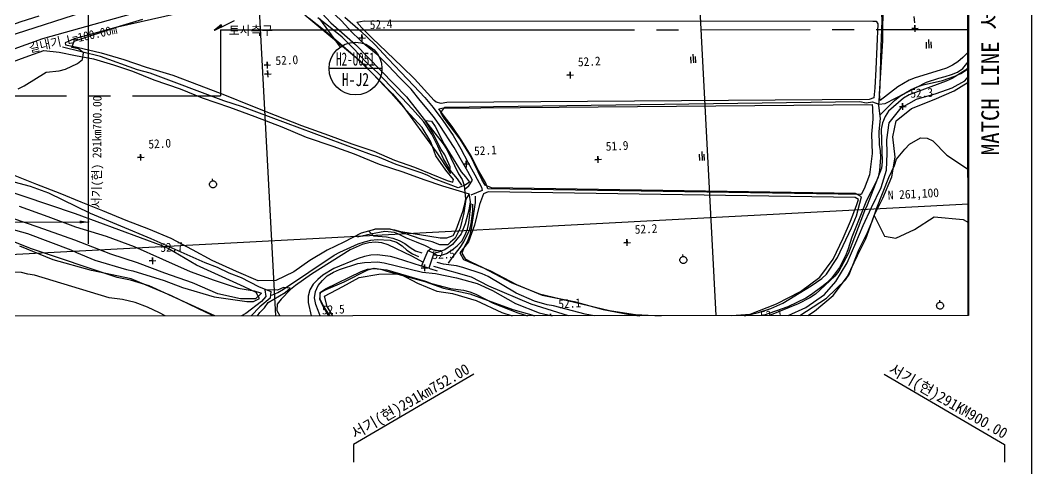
# Model space of a CAD drawing. Header units: millimetres. Extents: x 6886 to 7682, y 1103 to 1810.
# Drawn here: x 7451.9 to 7681.9, y 1363.4 to 1465.3 of the extents above; entities that cross this region are included whole.
import ezdxf
from ezdxf.enums import TextEntityAlignment as Align
from ezdxf.xclip import XClip

# ---------------------------------------------------------------- set-up
doc = ezdxf.new("R2010")
doc.units = ezdxf.units.MM
doc.header["$LTSCALE"] = 10
doc.header["$MEASUREMENT"] = 0
doc.header["$XCLIPFRAME"] = 2
doc.linetypes.add('A-CENTR01', pattern=[2, 1.25, -0.25, 0.25, -0.25])
doc.linetypes.add('CENTERX2', pattern=[4, 2.5, -0.5, 0.5, -0.5])
for name, color, linetype in [('TN-MACL', 6, 'A-CENTR01'), ('TZ-BASE', 253, 'Continuous'), ('TZ-LEAL', 1, 'Continuous'), ('TZ-LEAT', 3, 'Continuous')]:
    doc.layers.add(name, color=color, linetype=linetype)
doc.layers.add('TX-PAPR', color=2, linetype='Continuous', plot=False)
doc.styles.add('GHS', font='GulimChe.ttf')
doc.styles.add('GR', font='GulimChe.ttf')
doc.styles.add('GUL', font='GulimChe.ttf')
doc.styles.add('굴림체', font='GulimChe.ttf')

# ---------------------------------------------------------------- blocks, each defined once
blk = doc.blocks.new('JD-XHXDCHG6CH')
at = {"layer": 'TZ-BASE'}
for p, q in [((552.48, 67.77), (557.2, 61.39)), ((566.67, 56.5), (554.67, 56.5))]:
    blk.add_line(p, q, dxfattribs=at)
blk.add_circle((560.67, 56.5), 6, dxfattribs=at)
at = {"layer": 'TZ-BASE', "style": 'GR'}
for s, width, p in [('H2-U051', 0.65, (560.66, 58.66)), ('H-J2', 0.8, (560.66, 54))]:
    blk.add_text(s, height=3, rotation=359.9772, dxfattribs=dict(at, width=width)).set_placement(p, align=Align.MIDDLE)
blk = doc.blocks.new('JD-4F4DFDFGR14')
at = {"layer": 'TZ-BASE'}
for p, q in [((531.23, 139.14), (549.68, -210.73)), ((631.37, 139.1), (649.82, -210.77)), ((678.83, 32.28, -30.64), (680.37, -7.61, -30.64)), ((500.03, -58.37), (500, 0.26)), ((502.91, -4.36, -31.64), (456.24, -19.41, -31.64)), ((489.6, -11.69, -32.64), (520.87, -2.91, -32.64)), ((680.57, -12.21, -31.64), (680.63, -3.28, -31.64)), ((488.7, -6.57, -31.53), (484.67, -7.87, -31.53)), ((506.59, -9, -32.64), (519.74, -6.08, -32.64)), ((549.19, -6.29, -32.64), (561.83, -16.78, -32.64)), ((552.09, -4.82, -31.64), (555.13, -8.11, -31.64)), ((557.42, -7.6, -31.7), (554.94, -5.22, -31.7)), ((558.28, -6.79, -31.7), (561.86, -9.91, -31.7)), ((687.82, -8.14, -32.31), (687.74, -6.64, -32.31)), ((484.67, -7.87, -31.53), (479.48, -9.7, -31.53)), ((496.73, -12.3, -32.64), (506.59, -9, -32.64)), ((506.2, -9.16, -32.19), (501.24, -10.54, -32.19)), ((512.28, -7.35, -32.19), (506.2, -9.16, -32.19)), ((530.18, -8.53), (528.59, -9.85)), ((530.39, -8.98), (528.59, -9.85)), ((530.39, -8.97), (528.63, -9.82)), ((530.38, -8.96), (528.67, -9.78)), ((530.38, -8.95), (528.71, -9.75)), ((530.37, -8.94), (528.75, -9.72)), ((530.37, -8.93), (528.79, -9.69)), ((530.36, -8.92), (528.83, -9.65)), ((530.35, -8.9), (528.87, -9.62)), ((530.35, -8.89), (528.91, -9.59)), ((530.34, -8.88), (528.95, -9.55)), ((530.34, -8.87), (528.99, -9.52)), ((530.33, -8.86), (529.03, -9.49)), ((530.33, -8.85), (529.07, -9.45)), ((530.32, -8.84), (529.11, -9.42)), ((530.32, -8.83), (529.15, -9.39)), ((530.31, -8.81), (529.19, -9.36)), ((530.31, -8.8), (529.23, -9.32)), ((530.3, -8.79), (529.27, -9.29)), ((530.29, -8.78), (529.31, -9.26)), ((530.29, -8.77), (529.35, -9.22)), ((530.28, -8.76), (529.38, -9.19)), ((530.28, -8.75), (529.42, -9.16)), ((530.27, -8.74), (529.46, -9.12)), ((530.27, -8.72), (529.5, -9.09)), ((530.26, -8.71), (529.54, -9.06)), ((530.26, -8.7), (529.58, -9.03)), ((530.25, -8.69), (529.62, -8.99)), ((530.25, -8.68), (529.66, -8.96)), ((530.24, -8.67), (529.7, -8.93)), ((530.24, -8.66), (529.74, -8.89)), ((530.23, -8.65), (529.78, -8.86)), ((530.22, -8.63), (529.82, -8.83)), ((530.22, -8.62), (529.86, -8.8)), ((530.21, -8.61), (529.9, -8.76)), ((530.21, -8.6), (529.94, -8.73)), ((530.2, -8.59), (529.98, -8.7)), ((530.2, -8.58), (530.02, -8.66)), ((530.19, -8.57), (530.06, -8.63)), ((530.19, -8.56), (530.1, -8.6)), ((530.18, -8.54), (530.14, -8.56)), ((530.39, -8.98), (530.18, -8.53)), ((533.1, -7.68), (530.39, -8.98)), ((553.42, -9.69, -32.19), (550.2, -7.09, -32.19)), ((554.92, -9.2, -32.24), (552.11, -6.98, -32.24)), ((557.69, -11.37, -32.24), (554.92, -9.2, -32.24)), ((555.13, -8.11, -31.64), (560.73, -13.04, -31.64)), ((560.06, -10.41, -31.7), (557.42, -7.6, -31.7)), ((561.02, -7.93, -32.09), (562.67, -7.63, -32.09)), ((562.18, -9.22, -32.09), (561.02, -7.93, -32.09)), ((562.67, -7.63, -32.09), (678.32, -7.72, -32.09)), ((678.32, -7.72, -32.09), (679.05, -7.7, -32.09)), ((679.47, -8.32, -32.09), (679, -18.64, -32.09)), ((679.05, -7.7, -32.09), (679.47, -8.32, -32.09)), ((680.37, -7.61, -30.64), (680.12, -13.5, -30.64)), ((687.93, -10.13, -32.31), (687.85, -8.63, -32.31)), ((687.85, -8.63, -32.31), (687.89, -9.38, -32.31)), ((501.24, -10.54, -32.19), (496.72, -11.71, -32.19)), ((530.03, -9.72), (599.1, -9.68)), ((557.25, -12.85, -32.19), (553.42, -9.69, -32.19)), ((560.47, -14.13, -32.24), (557.69, -11.37, -32.24)), ((562.89, -13.07, -31.7), (560.06, -10.41, -31.7)), ((561.46, -11.56, -32.22), (562.96, -11.48, -32.22)), ((561.86, -9.91, -31.7), (565.1, -13, -31.7)), ((562.25, -12.27, -32.22), (562.17, -10.77, -32.22)), ((562.17, -10.77, -32.22), (562.21, -11.52, -32.22)), ((564.51, -11.55, -32.09), (562.18, -9.22, -32.09)), ((687.14, -9.42, -32.31), (688.64, -9.34, -32.31)), ((687.89, -9.38, -32.31), (687.14, -9.42, -32.31)), ((446.09, -27.39, -32.64), (489.6, -11.69, -32.64)), ((502.78, -15.79, -31.64), (494.13, -13.66, -31.64)), ((496.72, -11.71, -32.19), (494.73, -12.66, -32.19)), ((494.73, -12.66, -32.19), (494.8, -13.1, -32.19)), ((494.8, -13.1, -32.19), (497.46, -13.61, -32.19)), ((496.24, -13.69, -32.64), (496.73, -12.3, -32.64)), ((497.72, -13.99, -32.64), (496.24, -13.69, -32.64)), ((497.46, -13.61, -32.19), (502.9, -14.95, -32.19)), ((560.83, -16.03, -32.19), (557.25, -12.85, -32.19)), ((560.73, -13.04, -31.64), (572.34, -24.89, -31.64)), ((562.21, -11.52, -32.22), (561.46, -11.56, -32.22)), ((565.76, -15.43, -31.7), (562.89, -13.07, -31.7)), ((567.75, -14.68, -32.09), (564.51, -11.55, -32.09)), ((565.1, -13, -31.7), (568.1, -16.29, -31.7)), ((679.82, -24.26, -31.64), (680.57, -12.21, -31.64)), ((680.12, -13.5, -30.64), (679.91, -22.49, -30.64)), ((690.4, -12.47, -32.56), (690.47, -13.91, -32.56)), ((690.96, -11.87, -32.56), (691.06, -13.88, -32.56)), ((691.63, -13.87, -32.56), (691.55, -12.4, -32.56)), ((481.88, -17.28, -32.36), (486.44, -15.62, -32.36)), ((486.44, -15.62, -32.36), (489.83, -14.38, -32.36)), ((489.83, -14.38, -32.36), (493.38, -14.76, -32.36)), ((493.38, -14.76, -32.36), (497.03, -15.53, -32.36)), ((497.03, -15.53, -32.36), (501.18, -16.28, -32.36)), ((498.88, -14.93, -32.64), (497.72, -13.99, -32.64)), ((498.63, -16.41, -32.64), (498.88, -14.93, -32.64)), ((511.17, -18.77, -31.64), (502.78, -15.79, -31.64)), ((502.9, -14.95, -32.19), (508.05, -16.41, -32.19)), ((562.91, -16.8, -32.24), (560.47, -14.13, -32.24)), ((564.47, -19.54, -32.19), (560.83, -16.03, -32.19)), ((568.2, -17.91, -31.7), (565.76, -15.43, -31.7)), ((571.34, -18.1, -32.09), (567.75, -14.68, -32.09)), ((636.88, -15.82, -32.56), (636.95, -17.26, -32.56)), ((637.43, -15.22, -32.56), (637.54, -17.23, -32.56)), ((638.11, -17.22, -32.56), (638.03, -15.76, -32.56)), ((698.79, -16.01, -31.64), (697.65, -16.98, -31.64)), ((699.84, -14.94, -31.64), (698.79, -16.01, -31.64)), ((700.03, -14.59, -31.64), (699.84, -14.94, -31.64)), ((494.77, -18.6, -32.64), (497.48, -17.38, -32.64)), ((497.48, -17.38, -32.64), (498.63, -16.41, -32.64)), ((501.18, -16.28, -32.36), (505.73, -17.66, -32.36)), ((505.73, -17.66, -32.36), (510, -19.1, -32.36)), ((508.05, -16.41, -32.19), (513.16, -18.16, -32.19)), ((513.16, -18.16, -32.19), (519.15, -19.99, -32.19)), ((539.92, -17.74, -32.68), (541.42, -17.66, -32.68)), ((540.67, -17.7, -32.68), (539.92, -17.74, -32.68)), ((540.71, -18.45, -32.68), (540.63, -16.95, -32.68)), ((540.63, -16.95, -32.68), (540.67, -17.7, -32.68)), ((561.83, -16.78, -32.64), (569.13, -24.25, -32.64)), ((565.85, -19.55, -32.24), (562.91, -16.8, -32.24)), ((568.1, -16.29, -31.7), (571.04, -19.29, -31.7)), ((570.73, -20.52, -31.7), (568.2, -17.91, -31.7)), ((574.13, -20.81, -32.09), (571.34, -18.1, -32.09)), ((695.04, -18.38, -31.64), (693.63, -18.87, -31.64)), ((696.39, -17.75, -31.64), (695.04, -18.38, -31.64)), ((697.65, -16.98, -31.64), (696.39, -17.75, -31.64)), ((698.77, -18.51, -32.64), (699.67, -17.31, -32.64)), ((699.57, -18.78, -32.64), (700.03, -18.26, -32.64)), ((699.67, -17.31, -32.64), (700.03, -16.74, -32.64)), ((485.38, -22.42, -32.64), (490.43, -19.32, -32.64)), ((490.43, -19.32, -32.64), (493.36, -19.03, -32.64)), ((493.36, -19.03, -32.64), (494.77, -18.6, -32.64)), ((510, -19.1, -32.36), (514.87, -21.05, -32.36)), ((514.04, -19.56, -31.64), (511.17, -18.77, -31.64)), ((530.77, -25.85, -31.64), (514.04, -19.56, -31.64)), ((519.15, -19.99, -32.19), (525.21, -22.25, -32.19)), ((540.03, -19.74, -32.68), (541.53, -19.66, -32.68)), ((540.78, -19.7, -32.68), (540.03, -19.74, -32.68)), ((540.82, -20.45, -32.68), (540.74, -18.95, -32.68)), ((540.74, -18.95, -32.68), (540.78, -19.7, -32.68)), ((568.79, -24.12, -32.19), (564.47, -19.54, -32.19)), ((568.58, -22.41, -32.24), (565.85, -19.55, -32.24)), ((573.37, -23.19, -31.7), (570.73, -20.52, -31.7)), ((571.04, -19.29, -31.7), (573.98, -22.43, -31.7)), ((608.78, -20.03, -32.46), (610.27, -19.95, -32.46)), ((609.53, -19.99, -32.46), (608.78, -20.03, -32.46)), ((609.57, -20.74, -32.46), (609.49, -19.24, -32.46)), ((609.49, -19.24, -32.46), (609.53, -19.99, -32.46)), ((679, -18.64, -32.09), (678.75, -22.87, -32.09)), ((687.9, -20.57, -31.64), (686.54, -21.15, -31.64)), ((693.63, -18.87, -31.64), (687.9, -20.57, -31.64)), ((690.48, -21.62, -32.64), (693.3, -20.65, -32.64)), ((693.3, -20.65, -32.64), (694.76, -20.3, -32.64)), ((694.15, -21.21, -32.64), (696.96, -20.24, -32.64)), ((694.76, -20.3, -32.64), (696.17, -19.87, -32.64)), ((696.17, -19.87, -32.64), (697.52, -19.29, -32.64)), ((700.03, -18.49, -32.64), (696.34, -20.75, -32.64)), ((696.96, -20.24, -32.64), (698.32, -19.6, -32.64)), ((697.52, -19.29, -32.64), (698.77, -18.51, -32.64)), ((698.32, -19.6, -32.64), (699.57, -18.78, -32.64)), ((699.2, -21.25, -31.94), (700.03, -20.35, -31.94)), ((484.02, -23.1, -32.64), (485.38, -22.42, -32.64)), ((514.87, -21.05, -32.36), (520.82, -23.08, -32.36)), ((525.21, -22.25, -32.19), (530.92, -24.47, -32.19)), ((571.22, -25.12, -32.24), (568.58, -22.41, -32.24)), ((573.98, -22.43, -31.7), (576.47, -25.1, -31.7)), ((578.6, -25.72, -32.09), (574.13, -20.81, -32.09)), ((678.75, -22.87, -32.09), (678.52, -25.18, -32.09)), ((679.91, -22.49, -30.64), (679.61, -26.91, -30.64)), ((683.99, -22.66, -31.64), (680.01, -25.72, -31.64)), ((681.12, -26.47, -32.64), (690.48, -21.62, -32.64)), ((686.54, -21.15, -31.64), (683.99, -22.66, -31.64)), ((694.99, -21.38, -32.64), (686.6, -24.49, -32.64)), ((687, -23.25, -32.64), (688.35, -22.67, -32.64)), ((688.35, -22.67, -32.64), (689.76, -22.23, -32.64)), ((689.76, -22.23, -32.64), (694.15, -21.21, -32.64)), ((692.72, -24.15, -31.94), (696.31, -22.91, -31.94)), ((696.34, -20.75, -32.64), (694.99, -21.38, -32.64)), ((696.31, -22.91, -31.94), (699.2, -21.25, -31.94)), ((696.82, -23.58, -32.63), (700.03, -21.57, -32.63)), ((520.82, -23.08, -32.36), (525.89, -25.12, -32.36)), ((525.89, -25.12, -32.36), (532.09, -27.28, -32.36)), ((530.92, -24.47, -32.19), (536.88, -26.89, -32.19)), ((572.24, -27.98, -32.19), (568.79, -24.12, -32.19)), ((569.13, -24.25, -32.64), (571.07, -26.55, -32.64)), ((573.66, -27.69, -32.24), (571.22, -25.12, -32.24)), ((572.34, -24.89, -31.64), (580.63, -35.62, -31.64)), ((575.41, -25.77, -31.7), (573.37, -23.19, -31.7)), ((576.47, -25.1, -31.7), (578.36, -27.35, -31.7)), ((678.52, -25.18, -32.09), (677.51, -25.56, -32.09)), ((680.01, -25.72, -31.64), (679.82, -24.26, -31.64)), ((685.29, -25.21, -32.64), (681.9, -28.17, -32.64)), ((683.25, -25.72, -32.64), (684.45, -24.8, -32.64)), ((684.45, -24.8, -32.64), (685.7, -23.98, -32.64)), ((686.6, -24.49, -32.64), (685.29, -25.21, -32.64)), ((685.7, -23.98, -32.64), (687, -23.25, -32.64)), ((688.2, -25.47, -31.94), (692.72, -24.15, -31.94)), ((692.22, -25.54, -32.63), (696.82, -23.58, -32.63)), ((535.03, -27.19, -31.64), (530.77, -25.85, -31.64)), ((532.09, -27.28, -32.36), (537.8, -29.41, -32.36)), ((564.37, -38.14, -31.64), (535.03, -27.19, -31.64)), ((536.88, -26.89, -32.19), (542.45, -29.07, -32.19)), ((571.07, -26.55, -32.64), (579.02, -37.39, -32.64)), ((577.35, -28.07, -31.7), (575.41, -25.77, -31.7)), ((578.36, -27.35, -31.7), (580.56, -30.32, -31.7)), ((579.01, -26.15, -32.09), (578.6, -25.72, -32.09)), ((580.19, -26.46, -32.09), (579.01, -26.15, -32.09)), ((579.69, -27.65, -32.29), (580.32, -27.53, -32.29)), ((580.11, -28.47, -32.64), (581, -27.27, -32.64)), ((581.46, -26.22, -32.09), (580.19, -26.46, -32.09)), ((580.32, -27.53, -32.29), (678.13, -26.67, -32.29)), ((581, -27.27, -32.64), (675.36, -25.97, -32.64)), ((677.51, -25.56, -32.09), (581.46, -26.22, -32.09)), ((675.36, -25.97, -32.64), (676.79, -26.32, -32.64)), ((676.79, -26.32, -32.64), (678.26, -26.07, -32.64)), ((678.13, -26.67, -32.29), (678.25, -27.5, -32.29)), ((678.25, -27.5, -32.29), (678.33, -30, -32.29)), ((678.26, -26.07, -32.64), (679.65, -26.57, -32.64)), ((679.61, -26.91, -30.64), (679.99, -29.85, -30.64)), ((679.65, -26.57, -32.64), (681.12, -26.47, -32.64)), ((680.06, -28.91, -32.64), (683.25, -25.72, -32.64)), ((682.04, -30.86, -31.94), (684.77, -27.39, -31.94)), ((683.64, -30.37, -32.63), (687.13, -27.56, -32.63)), ((684.36, -27.17, -32.39), (685.86, -27.09, -32.39)), ((685.11, -27.13, -32.39), (684.36, -27.17, -32.39)), ((684.77, -27.39, -31.94), (688.2, -25.47, -31.94)), ((685.15, -27.88, -32.39), (685.07, -26.38, -32.39)), ((685.07, -26.38, -32.39), (685.11, -27.13, -32.39)), ((687.13, -27.56, -32.63), (692.22, -25.54, -32.63)), ((537.8, -29.41, -32.36), (544, -31.72, -32.36)), ((542.45, -29.07, -32.19), (548.46, -31.43, -32.19)), ((575.9, -31.89, -32.19), (572.24, -27.98, -32.19)), ((576.15, -30.56, -32.24), (573.66, -27.69, -32.24)), ((578.68, -29.69, -31.7), (577.35, -28.07, -31.7)), ((579.86, -31.42, -31.7), (578.68, -29.69, -31.7)), ((580.62, -29, -32.29), (579.69, -27.65, -32.29)), ((580.84, -29.77, -32.64), (580.11, -28.47, -32.64)), ((582.71, -31.68, -32.29), (580.62, -29, -32.29)), ((584.52, -34.52, -32.64), (580.84, -29.77, -32.64)), ((679.99, -29.85, -30.64), (679.65, -32.8, -30.64)), ((681.11, -29.42, -32.64), (680.51, -30.81, -32.64)), ((681.9, -28.17, -32.64), (681.11, -29.42, -32.64)), ((544, -31.72, -32.36), (549.47, -34.1, -32.36)), ((548.46, -31.43, -32.19), (554.61, -33.64, -32.19)), ((577.82, -35.17, -32.19), (575.9, -31.89, -32.19)), ((578.06, -33.44, -32.24), (576.15, -30.56, -32.24)), ((578.14, -32.85, -32.64), (576.54, -30.3, -32.64)), ((576.54, -30.3, -32.64), (578.01, -30.45, -32.64)), ((578.01, -30.45, -32.64), (578.84, -31.7, -32.64)), ((578.84, -31.7, -32.64), (580.88, -35.71, -32.64)), ((583.11, -36.42, -31.7), (579.86, -31.42, -31.7)), ((580.56, -30.32, -31.7), (582.92, -33.73, -31.7)), ((584.87, -34.95, -32.29), (582.71, -31.68, -32.29)), ((678.33, -30, -32.29), (678, -33.44, -32.29)), ((680.51, -30.81, -32.64), (680.22, -32.29, -32.64)), ((681.47, -34.71, -31.94), (682.04, -30.86, -31.94)), ((682.82, -34.03, -32.63), (683.64, -30.37, -32.63)), ((549.47, -34.1, -32.36), (555.57, -36.16, -32.36)), ((554.61, -33.64, -32.19), (559.87, -35.59, -32.19)), ((579.42, -36.15, -32.24), (578.06, -33.44, -32.24)), ((580.18, -36.86, -32.64), (578.14, -32.85, -32.64)), ((582.92, -33.73, -31.7), (584.64, -36.77, -31.7)), ((678, -33.44, -32.29), (678.18, -37.8, -32.29)), ((679.65, -32.8, -30.64), (679.74, -35.74, -30.64)), ((680.22, -32.29, -32.64), (680.45, -39.69, -32.64)), ((683.41, -38.62, -32.63), (682.82, -34.03, -32.63)), ((686.61, -35.72, -32.64), (689.16, -34.22, -32.64)), ((689.16, -34.22, -32.64), (690.63, -34.32, -32.64)), ((690.63, -34.32, -32.64), (691.98, -34.96, -32.64)), ((555.57, -36.16, -32.36), (560.44, -37.87, -32.36)), ((559.87, -35.59, -32.19), (564.88, -37.29, -32.19)), ((578.95, -38.32, -32.19), (577.82, -35.17, -32.19)), ((580.69, -39.05, -32.24), (579.42, -36.15, -32.24)), ((580.63, -35.62, -31.64), (581.45, -36.87, -31.64)), ((580.88, -35.71, -32.64), (584.75, -41.97, -32.64)), ((584.77, -39.37, -31.7), (583.11, -36.42, -31.7)), ((586.85, -38.32, -32.64), (584.52, -34.52, -32.64)), ((584.64, -36.77, -31.7), (586.26, -39.81, -31.7)), ((586.84, -38.07, -32.29), (584.87, -34.95, -32.29)), ((679.74, -35.74, -30.64), (679.98, -37.21, -30.64)), ((681.57, -37.84, -31.94), (681.47, -34.71, -31.94)), ((683.67, -39.1, -32.64), (685.56, -36.79, -32.64)), ((685.56, -36.79, -32.64), (686.61, -35.72, -32.64)), ((691.98, -34.96, -32.64), (695.12, -38.15, -32.64)), ((511.14, -38.7, -32.68), (512.64, -38.62, -32.68)), ((511.89, -38.66, -32.68), (511.14, -38.7, -32.68)), ((511.93, -39.41, -32.68), (511.85, -37.92, -32.68)), ((511.85, -37.92, -32.68), (511.89, -38.66, -32.68)), ((560.44, -37.87, -32.36), (566.1, -40.2, -32.36)), ((565.81, -38.59, -31.64), (564.37, -38.14, -31.64)), ((564.88, -37.29, -32.19), (569.61, -39.3, -32.19)), ((569.98, -40.27, -31.64), (565.81, -38.59, -31.64)), ((581.26, -41.59, -32.19), (578.95, -38.32, -32.19)), ((579.02, -37.39, -32.64), (582.31, -42.34, -32.64)), ((581, -38.11, -32.64), (580.18, -36.86, -32.64)), ((582.24, -41.6, -32.24), (580.69, -39.05, -32.24)), ((582.26, -40.82, -32.64), (581, -38.11, -32.64)), ((581.45, -36.87, -31.64), (584.13, -42.43, -31.64)), ((588.67, -41.7, -32.29), (586.84, -38.07, -32.29)), ((589.42, -43.73, -32.64), (586.85, -38.32, -32.64)), ((615.91, -39.92, -32.73), (615.83, -38.42, -32.73)), ((615.83, -38.42, -32.73), (615.87, -39.17, -32.73)), ((638.85, -37.98, -32.56), (638.93, -39.42, -32.56)), ((639.41, -37.38, -32.56), (639.51, -39.39, -32.56)), ((640.08, -39.39, -32.56), (640, -37.92, -32.56)), ((678.18, -37.8, -32.29), (677.55, -42.68, -32.29)), ((680.03, -38.73, -30.64), (679.83, -41.67, -30.64)), ((679.98, -37.21, -30.64), (680.03, -38.73, -30.64)), ((681.44, -41.58, -31.94), (681.57, -37.84, -31.94)), ((682.62, -43.11, -32.63), (683.41, -38.62, -32.63)), ((695.12, -38.15, -32.64), (700.04, -41.42, -32.64)), ((465.16, -39.5, -32.64), (486.78, -45.24, -32.64)), ((566.1, -40.2, -32.36), (571.46, -41.99, -32.36)), ((569.61, -39.3, -32.19), (574.12, -40.88, -32.19)), ((575.63, -42.2, -31.64), (569.98, -40.27, -31.64)), ((574.12, -40.88, -32.19), (581.53, -43.93, -32.19)), ((582.31, -42.34, -32.64), (582.26, -40.82, -32.64)), ((586.22, -41.87, -31.7), (584.77, -39.37, -31.7)), ((585.17, -40.25, -32.51), (586.67, -40.17, -32.51)), ((585.92, -40.21, -32.51), (585.17, -40.25, -32.51)), ((585.96, -40.96, -32.51), (585.88, -39.46, -32.51)), ((585.88, -39.46, -32.51), (585.92, -40.21, -32.51)), ((586.26, -39.81, -31.7), (587.82, -42.65, -31.7)), ((615.12, -39.21, -32.73), (616.62, -39.13, -32.73)), ((615.87, -39.17, -32.73), (615.12, -39.21, -32.73)), ((680.25, -41.17, -32.64), (677.03, -49.52, -32.64)), ((680.45, -39.69, -32.64), (680.25, -41.17, -32.64)), ((681.94, -43.23, -32.64), (683.27, -40.54, -32.64)), ((683.27, -40.54, -32.64), (683.67, -39.1, -32.64)), ((488.24, -44.85, -32.36), (482.97, -42.76, -32.36)), ((528.28, -44.05, -32.56), (528.23, -43.53, -32.56)), ((571.46, -41.99, -32.36), (576.22, -43.75, -32.36)), ((577.03, -42.75, -31.64), (575.63, -42.2, -31.64)), ((578.47, -43.49, -31.64), (577.03, -42.75, -31.64)), ((584.03, -45.62, -31.64), (578.47, -43.49, -31.64)), ((582.99, -43.74, -32.19), (581.26, -41.59, -32.19)), ((583.87, -43.56, -32.24), (582.24, -41.6, -32.24)), ((584.85, -45.01, -32.24), (583.87, -43.56, -32.24)), ((584.13, -42.43, -31.64), (584.95, -43.68, -31.64)), ((584.75, -41.97, -32.64), (585.72, -43.11, -32.64)), ((584.95, -43.68, -31.64), (585.44, -45.08, -31.64)), ((585.72, -43.11, -32.64), (586.59, -44.31, -32.64)), ((587.31, -43.85, -31.7), (586.22, -41.87, -31.7)), ((587.82, -42.65, -31.7), (589.38, -45.45, -31.7)), ((590.33, -44.54, -32.29), (588.67, -41.7, -32.29)), ((677.55, -42.68, -32.29), (676.33, -45.81, -32.29)), ((679.53, -43.16, -30.64), (678.94, -44.55, -30.64)), ((679.21, -50.18, -32.64), (681.94, -43.23, -32.64)), ((679.83, -41.67, -30.64), (679.53, -43.16, -30.64)), ((680.24, -45.54, -31.94), (681.44, -41.58, -31.94)), ((680.56, -47.93, -32.63), (682.62, -43.11, -32.63)), ((700.02, -41.4, -32.64), (700.04, -41.42, -32.64)), ((497.08, -51.49, -32.64), (477.35, -44.85, -32.64)), ((486.78, -45.24, -32.64), (490.95, -46.78, -32.64)), ((493.55, -46.89, -32.36), (488.24, -44.85, -32.36)), ((576.22, -43.75, -32.36), (580.49, -45.14, -32.36)), ((580.49, -45.14, -32.36), (586.58, -46.96, -32.36)), ((581.53, -43.93, -32.19), (582.82, -44.33, -32.19)), ((582.82, -44.33, -32.19), (582.99, -43.74, -32.19)), ((585.44, -45.08, -31.64), (584.03, -45.62, -31.64)), ((586.59, -44.31, -32.64), (585.39, -45.18, -32.64)), ((585.39, -45.18, -32.64), (585.68, -48.12, -32.64)), ((585.61, -45.86, -31.7), (586.47, -45.15, -31.7)), ((586.47, -45.15, -31.7), (587.31, -43.85, -31.7)), ((589.38, -45.45, -31.7), (589.5, -46.23, -31.7)), ((590.2, -44.98, -32.64), (589.42, -43.73, -32.64)), ((591.59, -45.58, -32.64), (590.2, -44.98, -32.64)), ((590.76, -45.85, -32.29), (590.33, -44.54, -32.29)), ((675.44, -47.16, -32.29), (590.76, -45.85, -32.29)), ((674.4, -46.9, -32.64), (591.59, -45.58, -32.64)), ((676.33, -45.81, -32.29), (675.63, -47.11, -32.29)), ((678.94, -44.55, -30.64), (676.85, -48.49, -30.64)), ((678.03, -50.07, -31.94), (680.24, -45.54, -31.94)), ((490.95, -46.78, -32.64), (500.37, -51.34, -32.64)), ((498.37, -48.85, -32.36), (493.55, -46.89, -32.36)), ((585.78, -48.16, -32.36), (585.34, -51.27, -32.36)), ((585.68, -48.12, -32.64), (585.43, -49.6, -32.64)), ((586.58, -46.96, -32.36), (585.78, -48.16, -32.36)), ((586.54, -47.26, -32.41), (586.78, -48.82, -32.41)), ((589.5, -46.23, -31.7), (586.93, -47.25, -31.7)), ((587.92, -47.51, -32.64), (587.92, -48.98, -32.64)), ((589.82, -47.01, -32.24), (588.86, -49.39, -32.24)), ((590.83, -46.53, -32.24), (589.82, -47.01, -32.24)), ((674.33, -47.79, -32.24), (590.83, -46.53, -32.24)), ((675.08, -48.25, -32.24), (674.33, -47.79, -32.24)), ((675.7, -47.64, -32.64), (674.4, -46.9, -32.64)), ((674.56, -51.95, -32.64), (675.7, -47.64, -32.64)), ((674.63, -49.59, -32.24), (675.08, -48.25, -32.24)), ((675.63, -47.11, -32.29), (675.44, -47.16, -32.29)), ((678.63, -51.87, -32.63), (680.56, -47.93, -32.63)), ((700.05, -49.35), (0.06, -86.26)), ((484.22, -49.79, -31.28), (490.77, -52.13, -31.28)), ((503.24, -50.86, -32.36), (498.37, -48.85, -32.36)), ((585.43, -49.6, -32.64), (585.04, -51.03, -32.64)), ((586.78, -48.82, -32.41), (586.45, -50.69, -32.41)), ((586.49, -53.59, -32.64), (586.99, -49.16, -32.64)), ((587.92, -48.98, -32.64), (587.02, -54.9, -32.64)), ((587.39, -50.81, -32.64), (587.39, -49.34, -32.64)), ((588.86, -49.39, -32.24), (587.78, -54.09, -32.24)), ((673.27, -53.17, -32.24), (674.63, -49.59, -32.24)), ((676.85, -48.49, -30.64), (673.53, -56.84, -30.64)), ((676.1, -54.16, -31.94), (678.03, -50.07, -31.94)), ((677.03, -49.52, -32.64), (676.39, -50.86, -32.64)), ((678.27, -53.01, -32.64), (679.21, -50.18, -32.64)), ((473.27, -52.44, -32.64), (486.18, -55.96, -32.64)), ((488.54, -54.56, -31.28), (479.86, -51.59, -31.28)), ((490.77, -52.13, -31.28), (497.08, -54.44, -31.28)), ((516.74, -58.77, -32.64), (497.08, -51.49, -32.64)), ((500.37, -51.34, -32.64), (514.19, -57.09, -32.64)), ((508.56, -53, -32.36), (503.24, -50.86, -32.36)), ((585.04, -51.03, -32.64), (583.5, -55.2, -32.64)), ((585.34, -51.27, -32.36), (584.52, -54.78, -32.36)), ((586.45, -50.69, -32.41), (585.66, -53.76, -32.41)), ((586.99, -53.82, -32.64), (587.39, -50.81, -32.64)), ((676.39, -50.86, -32.64), (672.72, -60.64, -32.64)), ((673.47, -54.73, -32.64), (674.56, -51.95, -32.64)), ((677.77, -54.25, -32.63), (678.63, -51.87, -32.63)), ((678.63, -51.87, -32.56), (680.93, -56.56, -32.56)), ((687.8, -55.06, -32.56), (692.28, -52.22, -32.56)), ((692.28, -52.22, -32.56), (698.87, -52.8, -32.56)), ((698.87, -52.8, -32.56), (700.05, -53.51, -32.56)), ((0.03, -53.63), (500.03, -53.37)), ((496.88, -57.48, -31.28), (488.54, -54.56, -31.28)), ((497.08, -54.44, -31.28), (504.01, -56.57, -31.28)), ((513.73, -55.04, -32.36), (508.56, -53, -32.36)), ((518.8, -57.14, -32.36), (513.73, -55.04, -32.36)), ((565.34, -55.04, -32.36), (561.98, -55.88, -32.36)), ((565.15, -55.04, -32.64), (563.74, -55.48, -32.64)), ((568.14, -55, -32.64), (565.15, -55.04, -32.64)), ((568.58, -55.03, -32.36), (565.34, -55.04, -32.36)), ((569.62, -55.25, -32.64), (568.14, -55, -32.64)), ((571.9, -56.01, -32.36), (568.58, -55.03, -32.36)), ((584.52, -54.78, -32.36), (583.36, -57.02, -32.36)), ((585.66, -53.76, -32.41), (584.7, -56.05, -32.41)), ((585.6, -56.41, -32.64), (586.14, -55.02, -32.64)), ((586.14, -55.02, -32.64), (586.49, -53.59, -32.64)), ((587.78, -54.09, -32.24), (586.38, -57.91, -32.24)), ((586.64, -55.25, -32.64), (586.99, -53.82, -32.64)), ((587.02, -54.9, -32.64), (586.68, -56.33, -32.64)), ((670.24, -61.45, -32.64), (673.47, -54.73, -32.64)), ((671.53, -57.05, -32.24), (673.27, -53.17, -32.24)), ((674.46, -58.13, -31.94), (676.1, -54.16, -31.94)), ((676.69, -57.23, -32.63), (677.77, -54.25, -32.63)), ((677.13, -55.79, -32.64), (678.27, -53.01, -32.64)), ((683.55, -57.06, -32.56), (687.8, -55.06, -32.56)), ((700.03, -53.5, -32.56), (700.05, -53.51, -32.56)), ((486.83, -59.37, -33.64), (477.09, -55.46, -33.64)), ((486.18, -55.96, -32.64), (495.97, -59.67, -32.64)), ((505.12, -60.66, -31.28), (496.88, -57.48, -31.28)), ((504.01, -56.57, -31.28), (510.42, -58.97, -31.28)), ((514.19, -57.09, -32.64), (526.48, -62.59, -32.64)), ((523.64, -59.69, -32.36), (518.8, -57.14, -32.36)), ((561.98, -55.88, -32.36), (558.03, -57.97, -32.36)), ((564.1, -56.11, -32.41), (561.13, -56.79, -32.41)), ((562.73, -57.87, -32.64), (564.19, -57.48, -32.64)), ((563.74, -55.48, -32.64), (564.8, -56.53, -32.64)), ((567.37, -55.56, -32.41), (564.1, -56.11, -32.41)), ((564.19, -57.48, -32.64), (565.66, -57.33, -32.64)), ((564.8, -56.53, -32.64), (567.75, -56.73, -32.64)), ((565.66, -57.33, -32.64), (568.61, -57.54, -32.64)), ((569.54, -55.79, -32.41), (567.37, -55.56, -32.41)), ((567.75, -56.73, -32.64), (569.23, -57.03, -32.64)), ((569.23, -57.03, -32.64), (570.62, -57.57, -32.64)), ((570.33, -56.06, -32.41), (569.54, -55.79, -32.41)), ((571.05, -55.59, -32.64), (569.62, -55.25, -32.64)), ((572.27, -57.03, -32.41), (570.33, -56.06, -32.41)), ((579.93, -57.03, -32.64), (571.05, -55.59, -32.64)), ((575.62, -57.27, -32.36), (571.9, -56.01, -32.36)), ((574.56, -57.94, -32.41), (572.27, -57.03, -32.41)), ((578.14, -57.92, -32.36), (575.62, -57.27, -32.36)), ((581.4, -57.04, -32.64), (579.93, -57.03, -32.64)), ((582.81, -56.5, -32.64), (581.4, -57.04, -32.64)), ((583.36, -57.02, -32.36), (582.31, -57.99, -32.36)), ((584.7, -56.05, -32.41), (582.77, -58.46, -32.41)), ((583.5, -55.2, -32.64), (582.81, -56.5, -32.64)), ((584.85, -57.71, -32.64), (585.6, -56.41, -32.64)), ((585.3, -57.89, -32.64), (586.64, -55.25, -32.64)), ((586.68, -56.33, -32.64), (586.18, -57.77, -32.64)), ((622.49, -58.8, -32.49), (622.41, -57.3, -32.49)), ((622.41, -57.3, -32.49), (622.45, -58.05, -32.49)), ((669.27, -61.83, -32.24), (671.53, -57.05, -32.24)), ((673.53, -56.84, -30.64), (672.64, -59.71, -30.64)), ((674.84, -60.97, -32.63), (676.69, -57.23, -32.63)), ((675.1, -59.73, -32.64), (677.13, -55.79, -32.64)), ((680.93, -56.56, -32.56), (683.55, -57.06, -32.56)), ((491.97, -61.96, -32.56), (484.41, -58.86, -32.56)), ((506.57, -66.01, -33.64), (486.83, -59.37, -33.64)), ((495.97, -59.67, -32.64), (497.31, -60.32, -32.64)), ((510.42, -58.97, -31.28), (516.84, -61.81, -31.28)), ((518.09, -59.42, -32.64), (516.74, -58.77, -32.64)), ((524.53, -63.19, -32.64), (518.09, -59.42, -32.64)), ((528.13, -62.1, -32.36), (523.64, -59.69, -32.36)), ((554.26, -59.75, -32.36), (550.31, -62.13, -32.36)), ((559.5, -59.74, -32.64), (550.7, -65.21, -32.64)), ((558.03, -57.97, -32.36), (554.26, -59.75, -32.36)), ((557.16, -60.2, -32.64), (561.33, -58.35, -32.64)), ((560.86, -59.06, -32.64), (559.5, -59.74, -32.64)), ((562.26, -58.52, -32.64), (560.86, -59.06, -32.64)), ((561.33, -58.35, -32.64), (562.73, -57.87, -32.64)), ((563.72, -58.13, -32.64), (562.26, -58.52, -32.64)), ((565.19, -57.94, -32.64), (563.72, -58.13, -32.64)), ((566.66, -58.09, -32.64), (565.19, -57.94, -32.64)), ((568.1, -58.53, -32.64), (566.66, -58.09, -32.64)), ((573.53, -61.11, -32.64), (568.1, -58.53, -32.64)), ((568.61, -57.54, -32.64), (570.05, -57.98, -32.64)), ((570.05, -57.98, -32.64), (571.3, -58.78, -32.64)), ((570.62, -57.57, -32.64), (571.92, -58.27, -32.64)), ((571.3, -58.78, -32.64), (572.41, -59.77, -32.64)), ((571.92, -58.27, -32.64), (573.13, -59.16, -32.64)), ((572.41, -59.77, -32.64), (573.66, -60.61, -32.64)), ((573.13, -59.16, -32.64), (574.38, -59.95, -32.64)), ((576.65, -58.8, -32.41), (574.56, -57.94, -32.41)), ((578.39, -59.73, -32.41), (576.65, -58.8, -32.41)), ((577.22, -59.82, -31.72), (577.94, -59.5, -31.72)), ((579.88, -58.6, -32.36), (578.14, -57.92, -32.36)), ((579.92, -60.03, -32.41), (578.39, -59.73, -32.41)), ((581.69, -58.6, -32.36), (579.88, -58.6, -32.36)), ((581.04, -59.74, -32.41), (580.07, -59.97, -32.41)), ((582.77, -58.46, -32.41), (581.04, -59.74, -32.41)), ((581.41, -60.52, -32.64), (582.66, -59.74, -32.64)), ((582.31, -57.99, -32.36), (581.69, -58.6, -32.36)), ((582.66, -59.74, -32.64), (583.81, -58.77, -32.64)), ((582.67, -61.51, -32.64), (584.51, -59.15, -32.64)), ((583.81, -58.77, -32.64), (584.85, -57.71, -32.64)), ((586.38, -57.91, -32.24), (584.4, -60.42, -32.24)), ((584.51, -59.15, -32.64), (585.3, -57.89, -32.64)), ((585.44, -59.07, -32.64), (584.89, -60.46, -32.64)), ((586.18, -57.77, -32.64), (585.44, -59.07, -32.64)), ((621.7, -58.09, -32.49), (623.2, -58.01, -32.49)), ((622.45, -58.05, -32.49), (621.7, -58.09, -32.49)), ((672.64, -59.71, -30.64), (672.1, -61.1, -30.64)), ((672.44, -62.66, -31.94), (674.46, -58.13, -31.94)), ((672.92, -65.3, -32.64), (675.1, -59.73, -32.64)), ((500.73, -64.38, -32.56), (491.97, -61.96, -32.56)), ((497.31, -60.32, -32.64), (501.49, -62.05, -32.64)), ((501.49, -62.05, -32.64), (508.62, -64.18, -32.64)), ((511.12, -62.63, -31.28), (505.12, -60.66, -31.28)), ((514.63, -62.93, -31.95), (514.55, -61.43, -31.95)), ((514.55, -61.43, -31.95), (514.59, -62.18, -31.95)), ((516.84, -61.81, -31.28), (523.15, -64.61, -31.28)), ((544.38, -68.65, -32.64), (555.86, -60.93, -32.64)), ((561.33, -61.69, -31.64), (555.81, -63.97, -31.64)), ((555.86, -60.93, -32.64), (557.16, -60.2, -32.64)), ((562.74, -61.2, -31.64), (561.33, -61.69, -31.64)), ((564.2, -60.91, -31.64), (562.74, -61.2, -31.64)), ((565.67, -60.82, -31.64), (564.2, -60.91, -31.64)), ((568.63, -61.21, -31.64), (565.67, -60.82, -31.64)), ((570.06, -61.56, -31.64), (568.63, -61.21, -31.64)), ((575.71, -63.44, -31.64), (570.06, -61.56, -31.64)), ((576.13, -62.55, -32.64), (573.53, -61.11, -32.64)), ((573.66, -60.61, -32.64), (575.05, -61.21, -32.64)), ((574.38, -59.95, -32.64), (575.81, -60.4, -32.64)), ((575.71, -63.44, -31.45), (577.22, -59.82, -31.45)), ((577.22, -59.82, -31.45), (578.51, -60.46, -31.45)), ((578.51, -60.46, -31.45), (577.35, -63.88, -31.45)), ((578.51, -60.46, -31.72), (580.22, -59.97, -31.72)), ((578.53, -60.81, -32.64), (580, -60.96, -32.64)), ((580.07, -59.97, -32.41), (579.92, -60.03, -32.41)), ((580, -60.96, -32.64), (581.41, -60.52, -32.64)), ((581.82, -62.76, -32.64), (582.67, -61.51, -32.64)), ((584.4, -60.42, -32.24), (585.23, -61.87, -32.24)), ((584.89, -60.46, -32.64), (585.62, -61.76, -32.64)), ((585.23, -61.87, -32.24), (591.4, -64.47, -32.24)), ((585.62, -61.76, -32.64), (586.92, -62.46, -32.64)), ((635.19, -61.25, -32.56), (635.14, -60.73, -32.56)), ((666.26, -65.9, -32.24), (669.27, -61.83, -32.24)), ((667.81, -65.21, -32.64), (670.24, -61.45, -32.64)), ((672.72, -60.64, -32.64), (670.59, -64.53, -32.64)), ((672.1, -61.1, -30.64), (670.76, -63.74, -30.64)), ((672.54, -65.8, -32.63), (674.84, -60.97, -32.63)), ((509.72, -66.3, -32.56), (500.73, -64.38, -32.56)), ((508.62, -64.18, -32.64), (510.1, -64.48, -32.64)), ((517.38, -64.98, -31.28), (511.12, -62.63, -31.28)), ((513.84, -62.22, -31.95), (515.34, -62.14, -31.95)), ((514.59, -62.18, -31.95), (513.84, -62.22, -31.95)), ((535.43, -68.15, -32.64), (524.53, -63.19, -32.64)), ((526.48, -62.59, -32.64), (529.26, -63.63, -32.64)), ((533.65, -64.62, -32.36), (528.13, -62.1, -32.36)), ((529.26, -63.63, -32.64), (531.95, -64.92, -32.64)), ((550.31, -62.13, -32.36), (546.66, -64.7, -32.36)), ((555.81, -63.97, -31.64), (553.26, -65.48, -31.64)), ((555.69, -64.76, -33.64), (557.04, -64.18, -33.64)), ((557.04, -64.18, -33.64), (561.27, -62.82, -33.64)), ((558.16, -66.99, -32.64), (563.52, -64.27, -32.64)), ((561.27, -62.82, -33.64), (562.73, -62.58, -33.64)), ((562.01, -64.61, -35.64), (563.42, -64.13, -35.64)), ((562.73, -62.58, -33.64), (565.72, -62.43, -33.64)), ((563.42, -64.13, -35.64), (564.89, -63.93, -35.64)), ((563.52, -64.27, -32.64), (564.98, -63.88, -32.64)), ((564.89, -63.93, -35.64), (567.84, -64.23, -35.64)), ((564.98, -63.88, -32.64), (566.46, -64.08, -32.64)), ((565.72, -62.43, -33.64), (567.2, -62.63, -33.64)), ((566.46, -64.08, -32.64), (567.85, -64.58, -32.64)), ((567.2, -62.63, -33.64), (575.95, -64.76, -33.64)), ((567.84, -64.23, -35.64), (576.6, -66.8, -35.64)), ((575.66, -63.86, -32.12), (577.16, -63.78, -32.12)), ((576.41, -63.82, -32.12), (575.66, -63.86, -32.12)), ((577.35, -63.88, -31.45), (575.71, -63.44, -31.45)), ((576.45, -64.56, -32.12), (576.37, -63.07, -32.12)), ((576.37, -63.07, -32.12), (576.41, -63.82, -32.12)), ((577.35, -63.88, -31.45), (577.79, -64.02, -31.45)), ((579.38, -64.56, -31.64), (577.94, -64.11, -31.64)), ((587.07, -65.88, -32.64), (578.51, -63.5, -32.64)), ((580.7, -62.95, -30.64), (579.27, -62.6, -30.64)), ((583.66, -63.34, -30.64), (580.7, -62.95, -30.64)), ((585.09, -63.69, -30.64), (583.66, -63.34, -30.64)), ((589.5, -65.12, -30.64), (585.09, -63.69, -30.64)), ((586.92, -62.46, -32.64), (589.65, -63.69, -32.64)), ((589.65, -63.69, -32.64), (596.24, -67.22, -32.64)), ((670.76, -63.74, -30.64), (668.92, -66.11, -30.64)), ((669.92, -66.91, -31.94), (672.44, -62.66, -31.94)), ((484.75, -64.88, -34.64), (481.8, -64.68, -34.64)), ((486.23, -65.23, -34.64), (484.75, -64.88, -34.64)), ((487.71, -65.43, -34.64), (486.23, -65.23, -34.64)), ((504.75, -70.63, -34.64), (487.71, -65.43, -34.64)), ((509.53, -66.61, -33.64), (506.57, -66.01, -33.64)), ((513.84, -67.89, -33.64), (509.53, -66.61, -33.64)), ((518.91, -70.19, -32.56), (509.72, -66.3, -32.56)), ((510.1, -64.48, -32.64), (517.23, -66.66, -32.64)), ((517.23, -66.66, -32.64), (521.41, -68.29, -32.64)), ((523.63, -67.24, -31.28), (517.38, -64.98, -31.28)), ((523.15, -64.61, -31.28), (528.56, -66.6, -31.28)), ((528.56, -66.6, -31.28), (534.02, -68.39, -31.28)), ((531.95, -64.92, -32.64), (534.73, -66.01, -32.64)), ((538.58, -66.77, -32.36), (533.65, -64.62, -32.36)), ((534.73, -66.01, -32.64), (538.67, -68.04, -32.64)), ((546.66, -64.7, -32.36), (542.6, -66.69, -32.36)), ((550.7, -65.21, -32.64), (547.05, -67.78, -32.64)), ((552.11, -66.44, -31.64), (551.06, -67.51, -31.64)), ((553.26, -65.48, -31.64), (552.11, -66.44, -31.64)), ((552.25, -67.81, -33.64), (553.2, -66.66, -33.64)), ((553.2, -66.66, -33.64), (554.29, -65.64, -33.64)), ((553.89, -68.55, -35.64), (562.01, -64.61, -35.64)), ((554.29, -65.64, -33.64), (555.69, -64.76, -33.64)), ((557.8, -68.03, -33.14), (561.52, -66, -33.14)), ((561.52, -66, -33.14), (566.01, -65.22, -33.14)), ((566.01, -65.22, -33.14), (570.76, -65.12, -33.14)), ((567.85, -64.58, -32.64), (576.46, -66.91, -32.64)), ((570.76, -65.12, -33.14), (574.8, -67.3, -33.14)), ((575.95, -64.76, -33.64), (578.9, -65.06, -33.64)), ((578.9, -65.06, -31.94), (583.65, -66.09, -31.94)), ((583.65, -66.09, -31.94), (588.4, -67.36, -31.94)), ((591.02, -67.97, -32.64), (587.07, -65.88, -32.64)), ((590.85, -65.77, -30.64), (589.5, -65.12, -30.64)), ((597.25, -69.59, -30.64), (590.85, -65.77, -30.64)), ((591.4, -64.47, -32.24), (597.29, -67.62, -32.24)), ((661.9, -69.17, -32.24), (666.26, -65.9, -32.24)), ((664.27, -67.92, -32.64), (666.71, -66.23, -32.64)), ((669.64, -65.69, -32.64), (665.25, -69.76, -32.64)), ((666.71, -66.23, -32.64), (667.81, -65.21, -32.64)), ((667.74, -70.66, -32.64), (672.07, -66.55, -32.64)), ((668.92, -66.11, -30.64), (667.87, -67.17, -30.64)), ((669.29, -70.07, -32.63), (672.54, -65.8, -32.63)), ((670.59, -64.53, -32.64), (669.64, -65.69, -32.64)), ((672.07, -66.55, -32.64), (672.92, -65.3, -32.64)), ((528.82, -74.78, -33.64), (513.84, -67.89, -33.64)), ((521.41, -68.29, -32.64), (528.59, -70.42, -32.64)), ((529.45, -69.71, -31.28), (523.63, -67.24, -31.28)), ((534.02, -68.39, -31.28), (537.67, -69.01, -31.28)), ((538.12, -69.43, -32.64), (535.43, -68.15, -32.64)), ((542.6, -66.69, -32.36), (538.58, -66.77, -32.36)), ((538.67, -68.04, -32.64), (541.5, -69.18, -32.64)), ((543.01, -68.89, -33.64), (540.07, -68.83, -33.64)), ((540.07, -68.83, -33.64), (540.31, -70.3, -33.64)), ((544.37, -68.26, -33.64), (543.01, -68.89, -33.64)), ((543.08, -69.38, -32.64), (544.38, -68.65, -32.64)), ((545.9, -68.75, -32.64), (543.81, -70.88, -32.64)), ((545.84, -68.41, -33.64), (544.37, -68.26, -33.64)), ((544.7, -69.38, -33.64), (545.84, -68.41, -33.64)), ((547.05, -67.78, -32.64), (545.9, -68.75, -32.64)), ((550.32, -68.81, -31.64), (549.92, -70.24, -31.64)), ((551.06, -67.51, -31.64), (550.32, -68.81, -31.64)), ((551.61, -69.16, -33.64), (552.25, -67.81, -33.64)), ((552.69, -69.42, -35.64), (553.89, -68.55, -35.64)), ((552.74, -69.42, -32.64), (554.05, -68.69, -32.64)), ((553.7, -70.27, -33.14), (557.8, -68.03, -33.14)), ((554.05, -68.69, -32.64), (558.16, -66.99, -32.64)), ((574.8, -67.3, -33.14), (579.18, -69.08, -33.14)), ((576.46, -66.91, -32.64), (580.68, -68.39, -32.64)), ((576.6, -66.8, -35.64), (577.99, -67.35, -35.64)), ((577.99, -67.35, -35.64), (582.3, -68.49, -35.64)), ((580.68, -68.39, -32.64), (586.7, -69.72, -32.64)), ((582.3, -68.49, -35.64), (585.26, -68.89, -35.64)), ((585.26, -68.89, -35.64), (586.69, -69.23, -35.64)), ((588.4, -67.36, -31.94), (591.88, -68.97, -31.94)), ((600.66, -72.08, -32.64), (591.02, -67.97, -32.64)), ((591.88, -68.97, -31.94), (597.08, -71.9, -31.94)), ((596.24, -67.22, -32.64), (602.55, -69.67, -32.64)), ((597.29, -67.62, -32.24), (603.15, -69.99, -32.24)), ((657.86, -71.85, -32.64), (664.27, -67.92, -32.64)), ((666.72, -68.14, -30.64), (664.33, -69.88, -30.64)), ((667.87, -67.17, -30.64), (666.72, -68.14, -30.64)), ((667.32, -69.89, -31.94), (669.92, -66.91, -31.94)), ((507.71, -71.03, -34.64), (504.75, -70.63, -34.64)), ((510.62, -71.67, -34.64), (507.71, -71.03, -34.64)), ((526.78, -73.91, -32.56), (518.91, -70.19, -32.56)), ((528.59, -70.42, -32.64), (535.98, -71.46, -32.64)), ((534.54, -70.82, -31.28), (529.45, -69.71, -31.28)), ((537.97, -70.81, -31.28), (534.54, -70.82, -31.28)), ((537.5, -71.42, -32.64), (538.85, -70.74, -32.64)), ((537.67, -69.01, -31.28), (539.31, -69.59, -31.28)), ((539.31, -69.59, -31.28), (537.97, -70.81, -31.28)), ((538.85, -70.74, -32.64), (538.12, -69.43, -32.64)), ((541.3, -70.66, -32.64), (538.96, -72.65, -32.64)), ((540.31, -70.3, -33.64), (539.31, -71.41, -33.64)), ((540.89, -71.65, -33.64), (544.7, -69.38, -33.64)), ((541.5, -69.18, -32.64), (541.3, -70.66, -32.64)), ((541.67, -70.01, -32.64), (543.08, -69.38, -32.64)), ((543.81, -70.88, -32.64), (542.87, -72.03, -32.64)), ((549.92, -70.24, -31.64), (549.92, -71.71, -31.64)), ((551.41, -70.64, -33.64), (551.61, -69.16, -33.64)), ((551.7, -72.1, -33.64), (551.41, -70.64, -33.64)), ((552.59, -70.89, -32.64), (552.74, -69.42, -32.64)), ((553.22, -72.25, -32.64), (552.59, -70.89, -32.64)), ((552.69, -70.89, -35.64), (552.69, -69.42, -35.64)), ((553.32, -72.24, -35.64), (552.69, -70.89, -35.64)), ((554.27, -72.61, -33.14), (553.7, -70.27, -33.14)), ((579.18, -69.08, -33.14), (582.78, -69.65, -33.14)), ((582.78, -69.65, -33.14), (588.17, -71.2, -33.14)), ((586.69, -69.23, -35.64), (588.08, -69.78, -35.64)), ((586.7, -69.72, -32.64), (596.48, -73.29, -32.64)), ((588.08, -69.78, -35.64), (592.02, -71.81, -35.64)), ((588.17, -71.2, -33.14), (594, -73.91, -33.14)), ((601.38, -71.37, -30.64), (597.25, -69.59, -30.64)), ((602.55, -69.67, -32.64), (618.47, -73.53, -32.64)), ((603.15, -69.99, -32.24), (610.41, -71.48, -32.24)), ((656.44, -72, -32.24), (661.9, -69.17, -32.24)), ((663.08, -70.66, -30.64), (659.02, -72.65, -30.64)), ((664, -70.58, -32.64), (661.35, -71.99, -32.64)), ((661.54, -74.78, -32.64), (667.74, -70.66, -32.64)), ((664.33, -69.88, -30.64), (663.08, -70.66, -30.64)), ((663.09, -72.82, -31.94), (667.32, -69.89, -31.94)), ((665.25, -69.76, -32.64), (664, -70.58, -32.64)), ((665.08, -73.64, -32.63), (669.29, -70.07, -32.63)), ((693.56, -71.63, -32.56), (693.51, -71.11, -32.56)), ((513.45, -72.71, -34.64), (510.62, -71.67, -34.64)), ((516.14, -74, -34.64), (513.45, -72.71, -34.64)), ((539.31, -71.41, -33.64), (535.77, -74.17, -33.64)), ((538.96, -72.65, -32.64), (535.83, -75.94, -32.64)), ((535.98, -71.46, -32.64), (537.5, -71.42, -32.64)), ((538.95, -73.92, -33.64), (540, -72.86, -33.64)), ((540, -72.86, -33.64), (540.89, -71.65, -33.64)), ((542.87, -72.03, -32.64), (542.86, -73.51, -32.64)), ((542.86, -73.51, -32.64), (543.59, -74.81, -32.64)), ((549.92, -71.71, -31.64), (550.94, -76.1, -31.64)), ((552.19, -73.51, -33.64), (551.7, -72.1, -33.64)), ((554.62, -79.07, -33.64), (552.19, -73.51, -33.64)), ((571.47, -104.79, -32.64), (553.22, -72.25, -32.64)), ((554.1, -73.5, -35.64), (553.32, -72.24, -35.64)), ((554.97, -74.69, -35.64), (554.1, -73.5, -35.64)), ((556.59, -76.41, -33.14), (554.27, -72.61, -33.14)), ((592.02, -71.81, -35.64), (597.58, -74.04, -35.64)), ((596.48, -73.29, -32.64), (600.79, -74.48, -32.64)), ((597.08, -71.9, -31.94), (602.44, -74.04, -31.94)), ((610.62, -75.15, -32.64), (600.66, -72.08, -32.64)), ((604.25, -72.21, -30.64), (601.38, -71.37, -30.64)), ((605.73, -72.46, -30.64), (604.25, -72.21, -30.64)), ((612.95, -74.29, -30.64), (605.73, -72.46, -30.64)), ((610.41, -71.48, -32.24), (617.04, -73.28, -32.24)), ((617.04, -73.28, -32.24), (623.41, -74.51, -32.24)), ((618.47, -73.53, -32.64), (624.38, -74.38, -32.64)), ((659.02, -72.65, -30.64), (649.99, -75.88, -30.64)), ((650.43, -74.29, -32.24), (656.44, -72, -32.24)), ((652.34, -73.94, -32.64), (655.15, -73.02, -32.64)), ((661.35, -71.99, -32.64), (654.47, -74.8, -32.64)), ((655.15, -73.02, -32.64), (657.86, -71.85, -32.64)), ((658.69, -74.82, -31.94), (663.09, -72.82, -31.94)), ((517.44, -74.75, -34.64), (516.14, -74, -34.64)), ((532.31, -76.63, -32.56), (526.78, -73.91, -32.56)), ((535.77, -74.17, -33.64), (534.47, -74.9, -33.64)), ((538.11, -75.18, -33.64), (538.95, -73.92, -33.64)), ((561.03, -84.95, -35.64), (554.97, -74.69, -35.64)), ((594, -73.91, -33.14), (598.46, -75.39, -33.14)), ((597.58, -74.04, -35.64), (603.33, -75.73, -35.64)), ((600.79, -74.48, -32.64), (609.31, -77.25, -32.64)), ((602.44, -74.04, -31.94), (608.32, -75.32, -31.94)), ((605.11, -75.73, -32.58), (605.03, -74.24, -32.58)), ((605.03, -74.24, -32.58), (605.07, -74.98, -32.58)), ((621.83, -75.98, -30.64), (612.95, -74.29, -30.64)), ((623.41, -74.51, -32.24), (630.54, -75.12, -32.24)), ((624.38, -74.38, -32.64), (643.55, -75.34, -32.64)), ((643.55, -75.34, -32.64), (649.41, -74.62, -32.64)), ((644.27, -74.83, -32.24), (650.43, -74.29, -32.24)), ((649.41, -74.62, -32.64), (652.34, -73.94, -32.64)), ((661.86, -75.75, -32.63), (665.08, -73.64, -32.63))]:
    blk.add_line(p, q, dxfattribs=at)
at = {"layer": 'TZ-BASE', "linetype": 'CENTERX2'}
for p, q in [((530.03, -9.72), (530.03, -24.7)), ((599.1, -9.68), (700.01, -9.63)), ((470.03, -24.73), (530.03, -24.7))]:
    blk.add_line(p, q, dxfattribs=at)
at = {"layer": 'TZ-BASE'}
for centre in [(528.32, -44.82, -32.56), (635.23, -62.02, -32.56), (693.6, -72.4, -32.56)]:
    blk.add_circle(centre, 0.791, dxfattribs=at)
blk.add_point((500.03, -53.37), dxfattribs=at)
blk.add_solid([(498.03, -53.04), (498.03, -53.71), (500.03, -53.37)], dxfattribs=at)
at = {"layer": 'TZ-BASE', "style": 'GHS'}
for s, rotation, p in [('길내기 L=100.00m', 12.2856, (496.44, -11.67)), ('토사측구', 0.088, (536.9, -9.8))]:
    blk.add_text(s, height=2, rotation=rotation, dxfattribs=at).set_placement(p, align=Align.MIDDLE)
at = {"layer": 'TZ-BASE', "style": 'GUL'}
for s, p in [('52.4', (563.99, -9.54, -31.41)), ('52.0', (542.56, -17.72, -31.41)), ('52.2', (611.31, -18.01, -35.12)), ('52.3', (686.89, -25.15, -35.12)), ('52.0', (513.67, -36.68, -31.41)), ('52.1', (587.71, -38.23, -31.41)), ('51.9', (617.65, -37.19, -31.41)), ('52.2', (624.23, -56.07, -31.41)), ('52.7', (516.37, -60.2, -31.41)), ('52.5', (578.2, -61.83, -31.41)), ('52.1', (606.86, -73, -35.12)), ('52.5', (553.13, -74.4, -31.41)), ('52.1', (652.71, -75.63, -35.12))]:
    blk.add_text(s, height=2, rotation=3.0191, dxfattribs=at).set_placement(p)
at = {"layer": 'TZ-BASE', "linetype": 'Continuous', "style": 'GHS'}
blk.add_text('서기(현) 291km700.00', height=2, rotation=89.6718, dxfattribs=at).set_placement((502.03, -37.46), align=Align.MIDDLE)
at = {"layer": 'TZ-BASE', "style": 'GHS'}
blk.add_text('N 261,100', height=2, rotation=3.0191, dxfattribs=at).set_placement((693.38, -47.67), align=Align.RIGHT)

msp = doc.modelspace()

# ---------------------------------------------------------------- linework, layer by layer
at = {"layer": 'TN-MACL', "const_width": 0.5}
msp.add_lwpolyline([(7667.39, 1548.21), (7667.47, 1398.21)], dxfattribs=at)
at = {"layer": 'TX-PAPR'}
msp.add_lwpolyline([(6885.89, 1103.05), (7681.89, 1103.05), (7681.89, 1619.05), (6885.89, 1619.05)], close=True, dxfattribs=at)
msp.add_lwpolyline([(6967.42, 1547.84), (7667.42, 1548.21), (7667.49, 1398.21), (6967.49, 1397.84), (6967.42, 1547.84)], dxfattribs=at)
at = {"layer": 'TZ-LEAL'}
for points in [[(7555.07, 1384.9), (7527.68, 1368.87), (7527.68, 1364.87)], [(7648.3, 1384.9), (7675.68, 1368.87), (7675.68, 1364.87)]]:
    msp.add_lwpolyline(points, dxfattribs=at)

# ---------------------------------------------------------------- block references
at = {"layer": 'TZ-BASE', "linetype": 'Continuous'}
ref = msp.add_blockref('JD-4F4DFDFGR14', (6967.45, 1472.84), dxfattribs=at)
XClip(ref).set_block_clipping_path([(-0.0390703231, 74.9999898234), (699.9608347211, 75.364646172), (700.0389753616, -74.6353334748), (0.0390703231, -74.9999898234)])
msp.add_blockref('JD-XHXDCHG6CH', (6967.49, 1397.84), dxfattribs=at)

# ---------------------------------------------------------------- texts
at = {"layer": 'TN-MACL', "style": '굴림체'}
msp.add_text('MATCH LINE 서기(현)291km900.00', height=4, rotation=90.0298, dxfattribs=at).set_placement((7672.42, 1473.21), align=Align.MIDDLE_CENTER)
at = {"layer": 'TZ-LEAT', "style": '굴림체'}
for s, rotation, p in [('서기(현)291km752.00', 30, (7541.18, 1377.66)), ('서기(현)291KM900.00', 330, (7662.29, 1377.7))]:
    msp.add_text(s, height=2.5, rotation=rotation, dxfattribs=at).set_placement(p, align=Align.CENTER)

doc.saveas('drawing.dxf')
